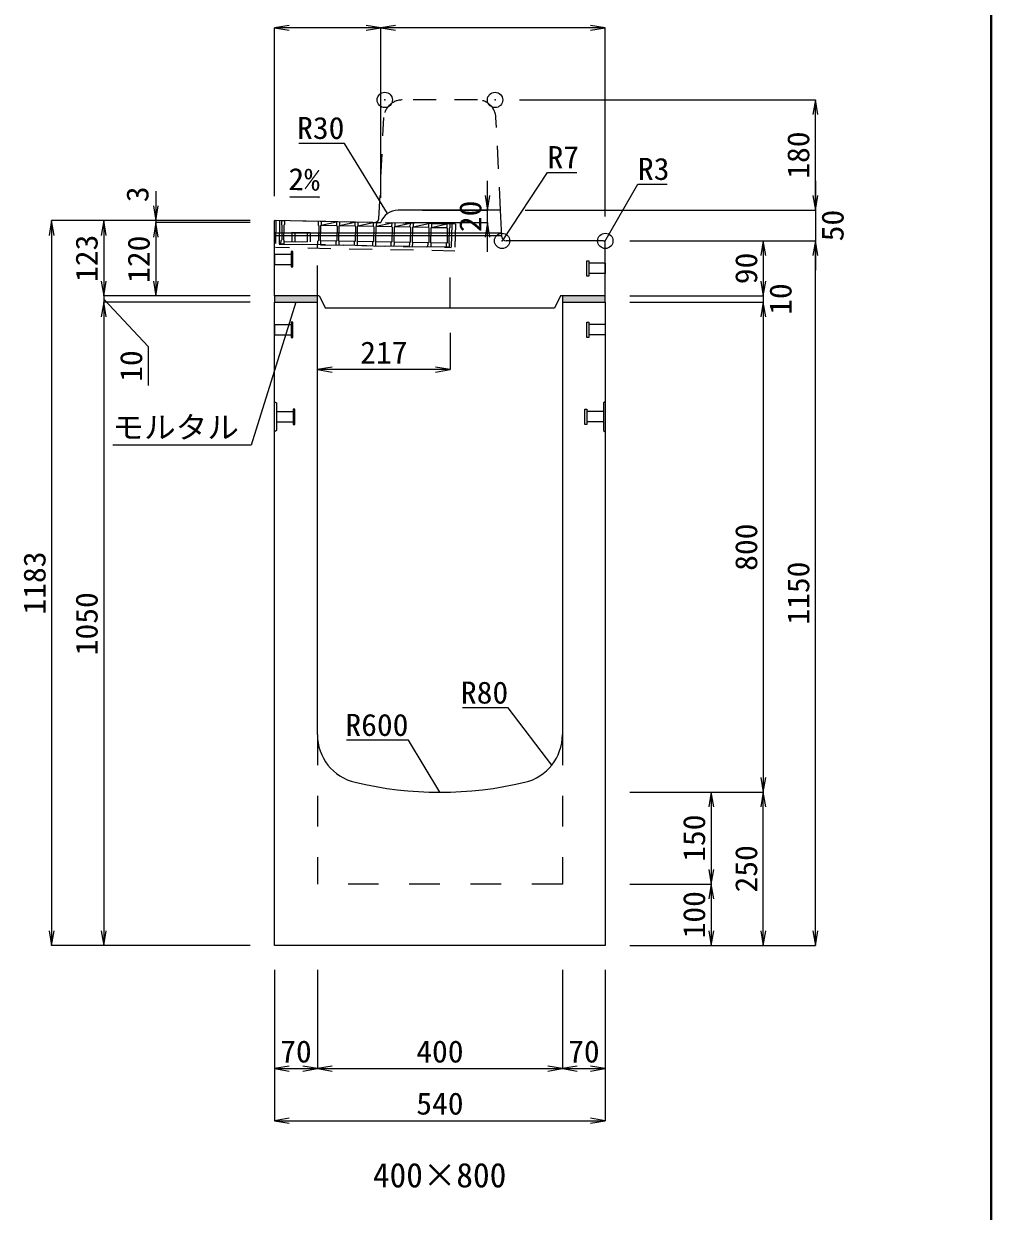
# Model space of a CAD drawing. Units: millimetres at full size. Extents: x -1809 to 57027, y -20349 to 17321.
# Drawn here: x 44639 to 46218, y 7080 to 9018 of the extents above; entities that cross this region are included whole.
import ezdxf
from ezdxf.enums import TextEntityAlignment as Align

# ---------------------------------------------------------------- set-up
doc = ezdxf.new("R2010")
doc.units = ezdxf.units.MM
doc.header["$LTSCALE"] = 50
doc.header["$PDMODE"] = 32
doc.header["$PDSIZE"] = 25
doc.linetypes.add('USER1', pattern=[2, 1, -1])
doc.linetypes.add('USER2', pattern=[1.35, 0.75, -0.6])
for name, color, linetype, lineweight in [('インサート', 3, 'USER2', 9), ('グレーチング', 7, 'USER2', 9), ('モルタル', 7, 'Continuous', 9), ('受枠', 3, 'USER2', 9), ('図枠', 7, 'Continuous', 5), ('寸法線', 7, 'Continuous', 13), ('引出線', 4, 'Continuous', 13), ('本体', 2, 'Continuous', 13), ('目地', 132, 'Continuous', 9)]:
    doc.layers.add(name, color=color, linetype=linetype, lineweight=lineweight)
doc.layers.add('作業エリア', color=11, linetype='Continuous')
doc.layers.add('文字', color=7, linetype='Continuous')
doc.styles.add('ＭＳ 明朝', font='')
doc.styles.get('ＭＳ 明朝').set_extended_font_data('MS Mincho')

# ---------------------------------------------------------------- blocks, each defined once
blk = doc.blocks.new('open_arrow')
at = {"color": 0, "linetype": 'Continuous', "lineweight": -2}
blk.add_lwpolyline([(7.5, 1.25), (0, 0), (7.5, -1.25)], dxfattribs=at)

msp = doc.modelspace()

# ---------------------------------------------------------------- hatches: boundary and pattern name
at = {"layer": 'モルタル'}
for points in [[(45048.24, 8563.69), (45048.24, 8573.69), (45118.24, 8573.69), (45118.24, 8563.69)], [(45518.24, 8563.69), (45518.24, 8573.69), (45588.24, 8573.69), (45588.24, 8563.69)]]:
    msp.add_hatch(color=256, dxfattribs=at).paths.add_polyline_path(points)

# ---------------------------------------------------------------- linework, layer by layer
at = {"layer": 'インサート'}
for p, q in [((45078.24, 8646.19), (45075.24, 8646.19)), ((45075.24, 8646.19), (45075.24, 8621.19)), ((45078.24, 8621.19), (45078.24, 8646.19)), ((45048.24, 8642.19), (45075.24, 8642.19)), ((45048.24, 8642.19), (45048.24, 8625.19)), ((45558.24, 8631.19), (45561.24, 8631.19)), ((45558.24, 8606.19), (45558.24, 8631.19)), ((45561.24, 8631.19), (45561.24, 8606.19)), ((45588.24, 8627.19), (45561.24, 8627.19)), ((45588.24, 8627.19), (45588.24, 8610.19)), ((45048.24, 8625.19), (45075.24, 8625.19)), ((45075.24, 8621.19), (45078.24, 8621.19)), ((45561.24, 8606.19), (45558.24, 8606.19)), ((45588.24, 8610.19), (45561.24, 8610.19)), ((45078.24, 8531.19), (45075.24, 8531.19)), ((45075.24, 8531.19), (45075.24, 8506.19)), ((45078.24, 8506.19), (45078.24, 8531.19)), ((45558.24, 8531.19), (45561.24, 8531.19)), ((45558.24, 8506.19), (45558.24, 8531.19)), ((45561.24, 8531.19), (45561.24, 8506.19)), ((45048.24, 8527.19), (45075.24, 8527.19)), ((45048.24, 8527.19), (45048.24, 8510.19)), ((45048.24, 8510.19), (45075.24, 8510.19)), ((45588.24, 8527.19), (45561.24, 8527.19)), ((45588.24, 8510.19), (45561.24, 8510.19)), ((45588.24, 8527.19), (45588.24, 8510.19)), ((45075.24, 8506.19), (45078.24, 8506.19)), ((45561.24, 8506.19), (45558.24, 8506.19)), ((45051.44, 8385.19), (45078.44, 8385.19)), ((45051.44, 8385.19), (45051.44, 8368.19)), ((45081.44, 8389.19), (45078.44, 8389.19)), ((45078.44, 8389.19), (45078.44, 8364.19)), ((45081.44, 8364.19), (45081.44, 8389.19)), ((45555.04, 8389.19), (45558.04, 8389.19)), ((45555.04, 8364.19), (45555.04, 8389.19)), ((45558.04, 8389.19), (45558.04, 8364.19)), ((45585.04, 8385.19), (45558.04, 8385.19)), ((45585.04, 8385.19), (45585.04, 8368.19)), ((45051.44, 8368.19), (45078.44, 8368.19)), ((45078.44, 8364.19), (45081.44, 8364.19)), ((45558.04, 8364.19), (45555.04, 8364.19)), ((45585.04, 8368.19), (45558.04, 8368.19))]:
    msp.add_line(p, q, dxfattribs=at)
at = {"layer": 'グレーチング'}
for p, q in [((45059.53, 8696.47), (45059.41, 8690.47)), ((45059.41, 8690.47), (45060.39, 8689.46)), ((45334.48, 8691.15), (45059.53, 8696.47)), ((45060.39, 8689.46), (45059.93, 8665.46)), ((45063.39, 8689.4), (45062.93, 8665.4)), ((45064.41, 8690.38), (45063.39, 8689.4)), ((45064.53, 8696.38), (45064.41, 8690.38)), ((45119.52, 8695.31), (45119.4, 8689.31)), ((45119.4, 8689.31), (45120.38, 8688.29)), ((45120.38, 8688.29), (45119.92, 8664.3)), ((45123.38, 8688.24), (45122.92, 8664.24)), ((45124.4, 8689.22), (45123.38, 8688.24)), ((45124.52, 8695.22), (45124.4, 8689.22)), ((45124.4, 8689.22), (45149.51, 8694.73)), ((45124.4, 8689.22), (45149.4, 8688.73)), ((45149.51, 8694.73), (45149.4, 8688.73)), ((45149.4, 8688.73), (45150.38, 8687.71)), ((45150.38, 8687.71), (45149.91, 8663.72)), ((45153.38, 8687.66), (45152.91, 8663.66)), ((45154.39, 8688.64), (45153.38, 8687.66)), ((45154.51, 8694.64), (45154.39, 8688.64)), ((45154.39, 8688.64), (45179.51, 8694.15)), ((45154.39, 8688.64), (45179.39, 8688.15)), ((45179.51, 8694.15), (45179.39, 8688.15)), ((45179.39, 8688.15), (45180.37, 8687.13)), ((45180.37, 8687.13), (45179.91, 8663.14)), ((45183.37, 8687.08), (45182.91, 8663.08)), ((45184.39, 8688.06), (45183.37, 8687.08)), ((45184.51, 8694.05), (45184.39, 8688.06)), ((45184.39, 8688.06), (45209.5, 8693.57)), ((45184.39, 8688.06), (45209.38, 8687.57)), ((45209.5, 8693.57), (45209.38, 8687.57)), ((45209.38, 8687.57), (45210.36, 8686.55)), ((45210.36, 8686.55), (45209.9, 8662.56)), ((45213.36, 8686.49), (45212.9, 8662.5)), ((45214.38, 8687.48), (45213.36, 8686.49)), ((45214.5, 8693.47), (45214.38, 8687.48)), ((45214.38, 8687.48), (45239.49, 8692.99)), ((45214.38, 8687.48), (45239.38, 8686.99)), ((45239.49, 8692.99), (45239.38, 8686.99)), ((45239.38, 8686.99), (45240.36, 8685.97)), ((45240.36, 8685.97), (45239.89, 8661.98)), ((45243.36, 8685.91), (45242.89, 8661.92)), ((45244.38, 8686.89), (45243.36, 8685.91)), ((45244.49, 8692.89), (45244.38, 8686.89)), ((45244.38, 8686.89), (45269.49, 8692.41)), ((45244.38, 8686.89), (45269.37, 8686.41)), ((45269.49, 8692.41), (45269.37, 8686.41)), ((45269.37, 8686.41), (45270.35, 8685.39)), ((45270.35, 8685.39), (45269.89, 8661.4)), ((45273.35, 8685.33), (45272.89, 8661.34)), ((45274.37, 8686.31), (45273.35, 8685.33)), ((45274.49, 8692.31), (45274.37, 8686.31)), ((45274.37, 8686.31), (45299.48, 8691.83)), ((45274.37, 8686.31), (45299.37, 8685.83)), ((45299.48, 8691.83), (45299.37, 8685.83)), ((45299.37, 8685.83), (45300.35, 8684.81)), ((45300.35, 8684.81), (45299.88, 8660.82)), ((45303.35, 8684.75), (45302.88, 8660.76)), ((45304.37, 8685.73), (45303.35, 8684.75)), ((45304.48, 8691.73), (45304.37, 8685.73)), ((45304.37, 8685.73), (45329.48, 8691.25)), ((45304.37, 8685.73), (45329.36, 8685.25)), ((45329.48, 8691.25), (45329.36, 8685.25)), ((45329.36, 8685.25), (45330.34, 8684.23)), ((45330.34, 8684.23), (45329.88, 8660.24)), ((45333.34, 8684.17), (45332.88, 8660.18)), ((45334.36, 8685.15), (45333.34, 8684.17)), ((45334.48, 8691.15), (45334.36, 8685.15)), ((45058.79, 8658.48), (45058.91, 8664.48)), ((45058.91, 8664.48), (45059.93, 8665.46)), ((45063.91, 8664.38), (45062.93, 8665.4)), ((45063.79, 8658.38), (45063.91, 8664.38)), ((45076.67, 8677.64), (45076.38, 8662.64)), ((45076.67, 8677.64), (45106.66, 8677.06)), ((45081.67, 8677.54), (45081.38, 8662.54)), ((45101.66, 8677.15), (45101.37, 8662.16)), ((45106.66, 8677.06), (45106.37, 8662.06)), ((45333.74, 8653.16), (45058.79, 8658.48)), ((45063.88, 8662.88), (45118.87, 8661.82)), ((45118.78, 8657.32), (45118.9, 8663.32)), ((45118.9, 8663.32), (45119.92, 8664.3)), ((45122.92, 8664.24), (45149.91, 8663.72)), ((45123.9, 8663.22), (45122.92, 8664.24)), ((45123.78, 8657.22), (45123.9, 8663.22)), ((45148.78, 8656.74), (45148.89, 8662.74)), ((45148.89, 8662.74), (45149.91, 8663.72)), ((45153.89, 8662.64), (45152.91, 8663.66)), ((45152.91, 8663.66), (45179.91, 8663.14)), ((45153.78, 8656.64), (45153.89, 8662.64)), ((45178.77, 8656.16), (45178.89, 8662.16)), ((45178.89, 8662.16), (45179.91, 8663.14)), ((45183.89, 8662.06), (45182.91, 8663.08)), ((45182.91, 8663.08), (45209.9, 8662.56)), ((45183.77, 8656.06), (45183.89, 8662.06)), ((45208.76, 8655.58), (45208.88, 8661.58)), ((45208.88, 8661.58), (45209.9, 8662.56)), ((45213.88, 8661.48), (45212.9, 8662.5)), ((45212.9, 8662.5), (45239.89, 8661.98)), ((45213.76, 8655.48), (45213.88, 8661.48)), ((45238.76, 8655), (45238.88, 8661)), ((45238.88, 8661), (45239.89, 8661.98)), ((45243.87, 8660.9), (45242.89, 8661.92)), ((45242.89, 8661.92), (45269.89, 8661.4)), ((45243.76, 8654.9), (45243.87, 8660.9)), ((45268.75, 8654.42), (45268.87, 8660.42)), ((45268.87, 8660.42), (45269.89, 8661.4)), ((45273.87, 8660.32), (45272.89, 8661.34)), ((45272.89, 8661.34), (45299.88, 8660.82)), ((45273.75, 8654.32), (45273.87, 8660.32)), ((45298.75, 8653.84), (45298.86, 8659.84)), ((45298.86, 8659.84), (45299.88, 8660.82)), ((45302.88, 8660.76), (45329.88, 8660.24)), ((45303.86, 8659.74), (45302.88, 8660.76)), ((45303.75, 8653.74), (45303.86, 8659.74)), ((45328.74, 8653.26), (45328.86, 8659.25)), ((45328.86, 8659.25), (45329.88, 8660.24)), ((45333.86, 8659.16), (45332.88, 8660.18)), ((45333.74, 8653.16), (45333.86, 8659.16))]:
    msp.add_line(p, q, dxfattribs=at)
at = {"layer": 'モルタル'}
for points in [[(45118.24, 8573.69), (45048.24, 8573.69), (45048.24, 8563.69), (45118.24, 8563.69)], [(45588.24, 8573.69), (45518.24, 8573.69), (45518.24, 8563.69), (45588.24, 8563.69)]]:
    msp.add_lwpolyline(points, close=True, dxfattribs=at)
at = {"layer": '作業エリア'}
for p in [(45228.24, 8893.69), (45408.24, 8893.69), (45419.74, 8663.69), (45588.24, 8663.69)]:
    msp.add_point(p, dxfattribs=at)
at = {"layer": '受枠'}
for p, q in [((45050.53, 8696.65), (45049.68, 8652.66)), ((45343.48, 8690.98), (45050.53, 8696.65)), ((45056.53, 8696.53), (45055.79, 8658.54)), ((45337.48, 8691.09), (45336.74, 8653.1)), ((45343.48, 8690.98), (45342.62, 8646.99)), ((45342.62, 8646.99), (45049.68, 8652.66)), ((45055.79, 8658.54), (45336.74, 8653.1)), ((45117.78, 8657.34), (45117.67, 8651.34))]:
    msp.add_line(p, q, dxfattribs=at)
at = {"layer": '図枠', "lineweight": 40}
msp.add_line((46218.24, 5387.12), (46218.24, 10927.12), dxfattribs=at)
at = {"layer": '寸法線'}
for p, q in [((45221.61, 9011.37), (45048.24, 9011.37)), ((45048.24, 8736.69), (45048.24, 9011.37)), ((45221.61, 8733.69), (45221.61, 9011.37)), ((45588.24, 9011.37), (45221.61, 9011.37)), ((45221.61, 8733.69), (45221.61, 9011.37)), ((45588.24, 8703.69), (45588.24, 9011.37)), ((45448.24, 8893.69), (45931.18, 8893.69)), ((45931.18, 8713.69), (45931.18, 8893.69)), ((45395.91, 8645.69), (45395.91, 8761.69)), ((45931.18, 8761.69), (45931.18, 8615.69)), ((44854.46, 8744.69), (44854.46, 8645.69)), ((45289.89, 8713.69), (45395.91, 8713.69)), ((45457.24, 8713.69), (45931.18, 8713.69)), ((45457.24, 8713.69), (45931.18, 8713.69)), ((44684.46, 8696.69), (44684.46, 7513.69)), ((45008.24, 8696.69), (44684.46, 8696.69)), ((44769.46, 8696.69), (44769.46, 8573.69)), ((45008.24, 8696.69), (44769.46, 8696.69)), ((45008.24, 8696.69), (44854.46, 8696.69)), ((45008.24, 8693.69), (44854.46, 8693.69)), ((44854.46, 8693.69), (44854.46, 8573.69)), ((45008.24, 8693.69), (44854.46, 8693.69)), ((45261.61, 8693.69), (45395.91, 8693.69)), ((45628.24, 8663.69), (45846.18, 8663.69)), ((45628.24, 8663.69), (45931.18, 8663.69)), ((45628.24, 8663.69), (45931.18, 8663.69)), ((45846.18, 8663.69), (45846.18, 8573.69)), ((45931.18, 7513.69), (45931.18, 8663.69)), ((44769.46, 8621.69), (44769.46, 8515.69)), ((45846.18, 8621.69), (45846.18, 8515.69)), ((45008.24, 8573.69), (44769.46, 8573.69)), ((45008.24, 8573.69), (44769.46, 8573.69)), ((44769.46, 8568.69), (44842.14, 8491.36)), ((45008.24, 8573.69), (44854.46, 8573.69)), ((45628.24, 8573.69), (45831.18, 8573.69)), ((45628.24, 8573.69), (45846.18, 8573.69)), ((45008.24, 8563.69), (44769.46, 8563.69)), ((44769.46, 8563.69), (44769.46, 7513.69)), ((45008.24, 8563.69), (44769.46, 8563.69)), ((45628.24, 8563.69), (45831.18, 8563.69)), ((45628.24, 8563.69), (45846.18, 8563.69)), ((45846.18, 8563.69), (45846.18, 7763.69)), ((45335.24, 8513.69), (45335.24, 8453.46)), ((44842.14, 8491.36), (44842.14, 8427.34)), ((45335.24, 8453.46), (45118.24, 8453.46)), ((45628.24, 7763.69), (45846.18, 7763.69)), ((45628.24, 7763.69), (45761.18, 7763.69)), ((45628.24, 7763.69), (45846.18, 7763.69)), ((45761.18, 7763.69), (45761.18, 7613.69)), ((45846.18, 7513.69), (45846.18, 7763.69)), ((45628.24, 7613.69), (45761.18, 7613.69)), ((45628.24, 7613.69), (45761.18, 7613.69)), ((45761.18, 7613.69), (45761.18, 7513.69)), ((45008.24, 7513.69), (44684.46, 7513.69)), ((45008.24, 7513.69), (44769.46, 7513.69)), ((45628.24, 7513.69), (45761.18, 7513.69)), ((45628.24, 7513.69), (45846.18, 7513.69)), ((45628.24, 7513.69), (45931.18, 7513.69)), ((45048.24, 7473.69), (45048.24, 7312.54)), ((45048.24, 7473.69), (45048.24, 7227.54)), ((45118.24, 7473.69), (45118.24, 7312.54)), ((45118.24, 7473.69), (45118.24, 7312.54)), ((45518.24, 7473.69), (45518.24, 7312.54)), ((45518.24, 7473.69), (45518.24, 7312.54)), ((45588.24, 7473.69), (45588.24, 7312.54)), ((45588.24, 7473.69), (45588.24, 7227.54)), ((45048.24, 7312.54), (45118.24, 7312.54)), ((45118.24, 7312.54), (45518.24, 7312.54)), ((45518.24, 7312.54), (45588.24, 7312.54)), ((45048.24, 7227.54), (45588.24, 7227.54))]:
    msp.add_line(p, q, dxfattribs=at)
at = {"layer": '引出線'}
for points in [[(45232.57, 8708.19), (45162.35, 8822.81), (45087.68, 8822.81)], [(45421.58, 8665.62), (45493.97, 8775.15), (45541.9, 8775.15)], [(45587.36, 8662.81), (45641.52, 8755.97), (45689.25, 8755.97)], [(45121.74, 8734.82), (45073, 8735.79), (45121.74, 8734.82)], [(45083.24, 8563.69), (45010.16, 8330.28), (44784.24, 8330.28)], [(45501, 7808.11), (45429.74, 7901.22), (45355.07, 7901.22)], [(45318.24, 7763.69), (45266.88, 7848.44), (45165.87, 7848.44)]]:
    msp.add_lwpolyline(points, dxfattribs=at)
at = {"layer": '本体', "linetype": 'USER2', "lineweight": 9}
for p, q in [((45379.7, 8893.69), (45256.78, 8893.69)), ((45218.57, 8700.34), (45226.82, 8865.19)), ((45417.24, 8713.69), (45409.67, 8865.19))]:
    msp.add_line(p, q, dxfattribs=at)
at = {"layer": '本体'}
for p, q in [((45417.24, 8713.69), (45249.89, 8713.69)), ((45419.41, 8670.34), (45417.24, 8713.69)), ((45048.24, 8573.69), (45048.24, 8696.69)), ((45203.24, 8693.69), (45048.24, 8696.69)), ((45203.24, 8693.69), (45221.61, 8693.69)), ((45585.24, 8663.69), (45426.4, 8663.69)), ((45588.24, 8573.69), (45588.24, 8660.69)), ((45121.24, 8573.69), (45048.24, 8573.69)), ((45121.24, 8573.69), (45131.24, 8553.69)), ((45515.24, 8573.69), (45505.24, 8553.69)), ((45588.24, 8573.69), (45515.24, 8573.69)), ((45048.24, 7513.69), (45048.24, 8563.69)), ((45048.24, 8563.69), (45118.24, 8563.69)), ((45118.24, 7857.73), (45118.24, 8563.69)), ((45505.24, 8553.69), (45131.24, 8553.69)), ((45518.24, 8563.69), (45518.24, 7857.73)), ((45518.24, 8563.69), (45588.24, 8563.69)), ((45588.24, 8563.69), (45588.24, 7513.69)), ((45588.24, 7513.69), (45048.24, 7513.69))]:
    msp.add_line(p, q, dxfattribs=at)
at = {"layer": '本体', "linetype": 'USER1'}
for p, q in [((45118.24, 8573.69), (45118.24, 8657.33)), ((45335.24, 8553.69), (45335.24, 8653.13))]:
    msp.add_line(p, q, dxfattribs=at)
at = {"layer": '本体', "lineweight": 9}
for p, q in [((45048.24, 8401.19), (45051.44, 8399.19)), ((45051.44, 8399.19), (45051.44, 8354.19)), ((45588.24, 8401.19), (45585.04, 8399.19)), ((45585.04, 8399.19), (45585.04, 8354.19)), ((45051.44, 8354.19), (45048.24, 8352.19)), ((45585.04, 8354.19), (45588.24, 8352.19))]:
    msp.add_line(p, q, dxfattribs=at)
at = {"layer": '本体', "linetype": 'USER1', "lineweight": 15}
for p, q in [((45118.24, 7857.73), (45118.24, 7613.69)), ((45518.24, 7857.73), (45518.24, 7613.69)), ((45518.24, 7613.69), (45118.24, 7613.69))]:
    msp.add_line(p, q, dxfattribs=at)
at = {"layer": '本体', "linetype": 'USER2', "lineweight": 9}
for centre, radius, start, end in [((45256.78, 8863.69), 30, 90, 177.13759), ((45379.7, 8863.69), 30, 2.86241, 90), ((45211.58, 8700.69), 7, 270, 357.13759)]:
    msp.add_arc(centre, radius, start, end, dxfattribs=at)
at = {"layer": '本体'}
for centre, radius, start, end in [((45249.89, 8683.69), 30, 90, 160.52878), ((45426.4, 8670.69), 7, 182.86241, 270), ((45585.24, 8660.69), 3, 0, 90), ((45198.24, 7857.73), 80, 180, 256.65764), ((45438.24, 7857.73), 80, 283.34236, 0), ((45318.24, 8363.69), 600, 256.65764, 283.34236)]:
    msp.add_arc(centre, radius, start, end, dxfattribs=at)
at = {"layer": '目地'}
for p, q in [((45048.24, 8676.69), (45419.09, 8676.69)), ((45048.24, 8672.69), (45419.29, 8672.69))]:
    msp.add_line(p, q, dxfattribs=at)

# ---------------------------------------------------------------- block references
at = {"layer": '寸法線', "xscale": 3.2, "yscale": 3.2}
for p in [(45048.24, 9011.37), (45221.61, 9011.37), (45118.24, 8453.46), (45048.24, 7312.54), (45118.24, 7312.54), (45518.24, 7312.54), (45048.24, 7227.54)]:
    msp.add_blockref('open_arrow', p, dxfattribs=at)
for p, rotation in [((45221.61, 9011.37), 180), ((45588.24, 9011.37), 180), ((45931.18, 8893.69), 270), ((45395.91, 8713.69), 90), ((45931.18, 8713.69), 90), ((45931.18, 8713.69), 90), ((44854.46, 8696.69), 90), ((44684.46, 8696.69), 270), ((44769.46, 8696.69), 270), ((44854.46, 8693.69), 270), ((44854.46, 8693.69), 270), ((45395.91, 8693.69), 270), ((45846.18, 8663.69), 270), ((45931.18, 8663.69), 270), ((45931.18, 8663.69), 270), ((44769.46, 8573.69), 90), ((44769.46, 8573.69), 90), ((44854.46, 8573.69), 90), ((45846.18, 8573.69), 90), ((45846.18, 8573.69), 90), ((44769.46, 8563.69), 270), ((44769.46, 8563.69), 270), ((45846.18, 8563.69), 270), ((45846.18, 8563.69), 270), ((45335.24, 8453.46), 180), ((45846.18, 7763.69), 90), ((45761.18, 7763.69), 270), ((45846.18, 7763.69), 270), ((45761.18, 7613.69), 90), ((45761.18, 7613.69), 270), ((44684.46, 7513.69), 90), ((44769.46, 7513.69), 90), ((45761.18, 7513.69), 90), ((45846.18, 7513.69), 90), ((45931.18, 7513.69), 90), ((45118.24, 7312.54), 180), ((45518.24, 7312.54), 180), ((45588.24, 7312.54), 180), ((45588.24, 7227.54), 180)]:
    msp.add_blockref('open_arrow', p, dxfattribs=dict(at, rotation=rotation))
at = {"layer": '引出線', "xscale": 0.16, "yscale": 0.16}
for p, rotation in [((45121.74, 8734.82), 178.9), ((45232.57, 8708.19), 121.5), ((45421.58, 8665.62), 56.5), ((45587.36, 8662.81), 59.8), ((45083.24, 8563.69), 252.6), ((45501, 7808.11), 127.4), ((45318.24, 7763.69), 121.2)]:
    msp.add_blockref('open_arrow', p, dxfattribs=dict(at, rotation=rotation))

# ---------------------------------------------------------------- texts
at = {"layer": '寸法線', "style": 'ＭＳ 明朝', "width": 1.05}
for s, p in [('180', (45903.18, 8803.69)), ('3', (44824.46, 8739.7)), ('20', (45367.91, 8703.69)), ('50', (45959.18, 8688.69)), ('123', (44741.46, 8635.19)), ('120', (44826.46, 8633.69)), ('90', (45818.18, 8618.69)), ('10', (45874.18, 8568.69)), ('10', (44814.14, 8459.35)), ('800', (45818.18, 8163.69)), ('1183', (44656.46, 8105.19)), ('1150', (45903.18, 8088.69)), ('1050', (44741.46, 8038.69)), ('150', (45733.18, 7688.69)), ('250', (45818.18, 7638.69)), ('100', (45733.18, 7563.69))]:
    msp.add_text(s, height=36.03, rotation=90, dxfattribs=at).set_placement(p, align=Align.MIDDLE_CENTER)
for s, p in [('217', (45226.74, 8481.46)), ('70', (45083.24, 7340.54)), ('400', (45318.24, 7340.54)), ('70', (45553.24, 7340.54)), ('540', (45318.24, 7255.54))]:
    msp.add_text(s, height=36.03, dxfattribs=at).set_placement(p, align=Align.MIDDLE_CENTER)
at = {"layer": '引出線', "style": 'ＭＳ 明朝', "width": 1.05}
for s, p in [('R30', (45162.35, 8866.01)), ('モルタル', (44990.16, 8377.39)), ('R80', (45429.74, 7944.42)), ('R600', (45266.88, 7891.64))]:
    msp.add_text(s, height=36.03, dxfattribs=at).set_placement(p, align=Align.TOP_RIGHT)
for s, p in [('R7', (45493.97, 8818.35)), ('R3', (45641.52, 8799.17))]:
    msp.add_text(s, height=36.03, dxfattribs=at).set_placement(p, align=Align.TOP_LEFT)
msp.add_text('2%', height=36.03, rotation=358.854, dxfattribs=at).set_placement((45122.68, 8781.71), align=Align.TOP_RIGHT)
at = {"layer": '文字', "style": 'ＭＳ 明朝'}
msp.add_text('400×800', height=40.03, dxfattribs=at).set_placement((45317.76, 7138.72), align=Align.MIDDLE_CENTER)

doc.saveas('drawing.dxf')
